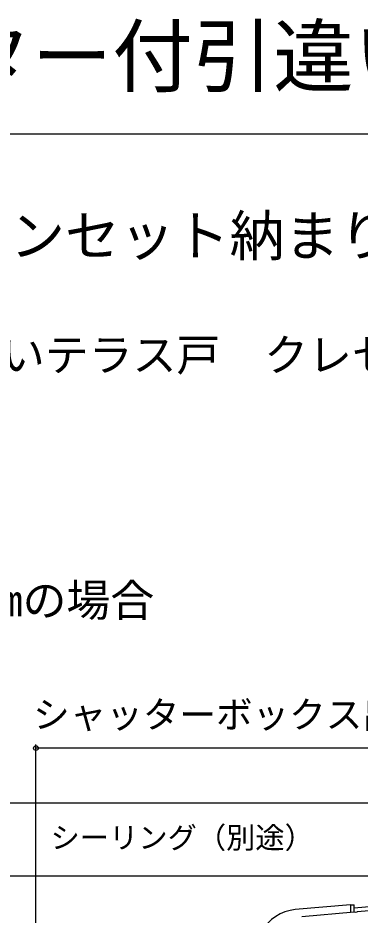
# Model space of a CAD drawing. Units: millimetres, scale not verified. Extents: x -538 to 512, y -790 to 792.
# Drawn here: x -362.3 to -268.7, y 547.3 to 792.3 of the extents above; entities that cross this region are included whole.
import ezdxf
from ezdxf.enums import TextEntityAlignment as Align

# ---------------------------------------------------------------- set-up
doc = ezdxf.new("R2010")
doc.units = ezdxf.units.MM
doc.header["$LTSCALE"] = 4
for name, color, linetype in [('0-1_USER1', 3, 'Continuous'), ('0-2_YKK_11', 7, 'Continuous'), ('0-4_YKK_12', 2, 'Continuous'), ('0-5_YKK_13', 4, 'Continuous'), ('0-7_YKK_D', 6, 'Continuous'), ('0-8_YKK_ZWAK', 7, 'Continuous')]:
    doc.layers.add(name, color=color, linetype=linetype)
doc.styles.add('ＭＳ ゴシック', font='')
doc.styles.get('ＭＳ ゴシック').set_extended_font_data('MS Gothic')

msp = doc.modelspace()

# ---------------------------------------------------------------- linework, layer by layer
at = {"layer": '0-2_YKK_11'}
msp.add_lwpolyline([(-284.683, 546.887), (-270.296, 548.146), (-270.103, 548.043), (-269.555, 548.09), (-269.383, 548.226), (-234.496, 551.278)], dxfattribs=at)
at = {"layer": '0-4_YKK_12'}
msp.add_line((-270.342, 549.253), (-159.34, 558.965), dxfattribs=at)
at = {"layer": '0-5_YKK_13'}
for p, q in [((-271.342, 550.058), (-286.438, 548.737)), ((-271.342, 550.058), (-271.342, 548.055)), ((-271.342, 550.058), (-270.342, 550.058)), ((-270.342, 548.142), (-270.342, 550.058))]:
    msp.add_line(p, q, dxfattribs=at)
msp.add_arc((-285.436, 537.281), 11.5, 95, 152, dxfattribs=at)
at = {"layer": '0-7_YKK_D'}
for p, q in [((-357.342, 456.762), (-357.342, 593.854)), ((-157.338, 592.854), (-357.342, 592.854)), ((-160.04, 577.854), (-397.042, 577.854)), ((-158.74, 557.854), (-397.042, 557.854)), ((-158.74, 557.854), (-397.042, 557.854))]:
    msp.add_line(p, q, dxfattribs=at)
msp.add_circle((-357.342, 592.854), 0.637, dxfattribs=at)
at = {"layer": '0-8_YKK_ZWAK'}
msp.add_line((-538.3, 760.7), (511.7, 760.7), dxfattribs=at)

# ---------------------------------------------------------------- texts
at = {"layer": '0-1_USER1', "style": 'ＭＳ ゴシック'}
for s, height, p in [('APW 430 シャッター付引違いテラス戸', 16.13, (-534.262, 769.005)), ('■付加断熱工法（インセット納まり）参考納まり\u3000', 11, (-499.453, 724.053)), ('●シャッター付引違いテラス戸\u3000クレセント仕様\u3000リモコンスリットシャッターＧＲ', 8.798, (-474.936, 693.243)), ('●断熱材厚さ：100mmの場合', 8.798, (-474.936, 626.22))]:
    msp.add_text(s, height=height, dxfattribs=at).set_placement(p, align=Align.BOTTOM_LEFT)
at = {"layer": '0-7_YKK_D', "style": 'ＭＳ ゴシック'}
for s, height, p in [('シャッターボックス出幅＝200', 7.331, (-358.113, 596.16)), ('シーリング（別途）', 5.865, (-353.348, 563.714))]:
    msp.add_text(s, height=height, dxfattribs=at).set_placement(p, align=Align.BOTTOM_LEFT)

doc.saveas('drawing.dxf')
